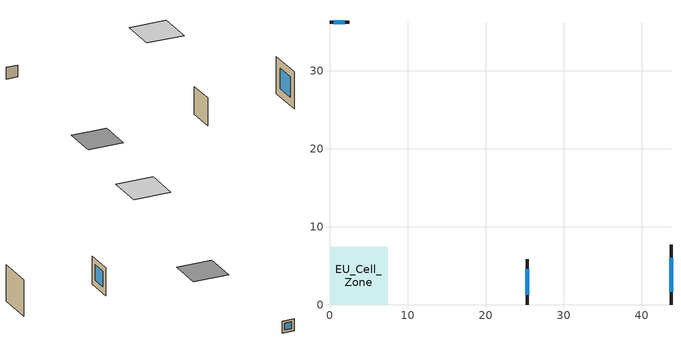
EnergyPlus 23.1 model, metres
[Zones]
EU_Cell_Zone
 floor othersidecoefficients (EU_ES.ME.TH.06.Gen.ReEx.001.001_floor_1_Construction): 0,0 7.46,0 7.46,7.46 0,7.46 z0
 wall outside (EU_ES.ME.TH.06.Gen.ReEx.001.001_wall_1_east_1_Construction): 25.35,0 25.35,5.88 z0:5.88
 wall outside (EU_ES.ME.TH.06.Gen.ReEx.001.001_wall_1_south_2_Construction): 2.51,36.23 0,36.23 z0:2.51
 wall outside (EU_ES.ME.TH.06.Gen.ReEx.001.001_wall_1_west_3_Construction): 43.74,7.71 43.74,0 z0:7.71
 window (EU_ES.ME.TH.06.Gen.ReEx.001.001_window_east_1_Construction): 25.35,1.29 25.35,4.59 z1.29:4.59
 window (EU_ES.ME.TH.06.Gen.ReEx.001.001_window_south_2_Construction): 1.96,36.23 0.55,36.23 z0.55:1.96
 window (EU_ES.ME.TH.06.Gen.ReEx.001.001_window_west_3_Construction): 43.74,6.02 43.74,1.69 z1.69:6.02
 ceiling othersidecoefficients (EU_ES.ME.TH.06.Gen.ReEx.001.001_roof_1_Construction): 12.46,0 20.35,0 20.35,7.89 12.46,7.89 z20
[Building]
EU Step8 Campaign Cell: North Axis=0; Terrain=City; Solar Distribution=FullExterior
[Site:Location]
Madrid: Latitude=40.5; Longitude=-3.5; Time Zone=1; Elevation=609
[SizingPeriod:WeatherFileDays]
AnnualSizingPeriod: Begin Month=1; Begin Day of Month=1; End Month=12; End Day of Month=31; Use Weather File Daylight Saving Period=No; Use Weather File Rain and Snow Indicators=No
[MATERIAL]
EU_InternalMass_Material: Roughness=MediumRough; Thickness=0.1; Conductivity=1; Density=1800; Specific Heat=900; Thermal Absorptance=0.9; Solar Absorptance=0.7; Visible Absorptance=0.7
[MATERIAL:NOMASS] Roughness=MediumRough; Thermal Absorptance=0.9; Solar Absorptance=0.7; Visible Absorptance=0.7
Name | Thermal Resistance
EU_ES.ME.TH.06.Gen.ReEx.001.001_floor_1_NoMass | 2.53877
EU_ES.ME.TH.06.Gen.ReEx.001.001_roof_1_NoMass; EU_ES.ME.TH.06.Gen.ReEx.001.001_wall_1_east_1_NoMass; EU_ES.ME.TH.06.Gen.ReEx.001.001_wall_1_south_2_NoMass; EU_ES.ME.TH.06.Gen.ReEx.001.001_wall_1_west_3_NoMass | 2.32721
[WINDOWMATERIAL:SIMPLEGLAZINGSYSTEM] UFactor=2.61401; Solar Heat Gain Coefficient=0.85; Visible Transmittance=0.85
EU_ES.ME.TH.06.Gen.ReEx.001.001_window_east_1_SimpleGlazing; EU_ES.ME.TH.06.Gen.ReEx.001.001_window_south_2_SimpleGlazing; EU_ES.ME.TH.06.Gen.ReEx.001.001_window_west_3_SimpleGlazing
[CONSTRUCTION]
EU_ES.ME.TH.06.Gen.ReEx.001.001_floor_1_Construction: EU_ES.ME.TH.06.Gen.ReEx.001.001_floor_1_NoMass
EU_ES.ME.TH.06.Gen.ReEx.001.001_roof_1_Construction: EU_ES.ME.TH.06.Gen.ReEx.001.001_roof_1_NoMass
EU_ES.ME.TH.06.Gen.ReEx.001.001_wall_1_east_1_Construction: EU_ES.ME.TH.06.Gen.ReEx.001.001_wall_1_east_1_NoMass
EU_ES.ME.TH.06.Gen.ReEx.001.001_window_east_1_Construction: EU_ES.ME.TH.06.Gen.ReEx.001.001_window_east_1_SimpleGlazing
EU_ES.ME.TH.06.Gen.ReEx.001.001_wall_1_south_2_Construction: EU_ES.ME.TH.06.Gen.ReEx.001.001_wall_1_south_2_NoMass
EU_ES.ME.TH.06.Gen.ReEx.001.001_window_south_2_Construction: EU_ES.ME.TH.06.Gen.ReEx.001.001_window_south_2_SimpleGlazing
EU_ES.ME.TH.06.Gen.ReEx.001.001_wall_1_west_3_Construction: EU_ES.ME.TH.06.Gen.ReEx.001.001_wall_1_west_3_NoMass
EU_ES.ME.TH.06.Gen.ReEx.001.001_window_west_3_Construction: EU_ES.ME.TH.06.Gen.ReEx.001.001_window_west_3_SimpleGlazing
EU_InternalMass_Construction: EU_InternalMass_Material
[ZONE]
EU_Cell_Zone: Type=1; Multiplier=1; Ceiling Height=0.878788; Volume=377; Floor Area=143; Part of Total Floor Area=Yes
[INTERNALMASS]
EU_Cell_Zone_EU_InternalMass: Construction=EU_InternalMass_Construction; Zone or ZoneList=EU_Cell_Zone; Surface Area=143
[SURFACEPROPERTY:OTHERSIDECOEFFICIENTS] Combined ConvectiveRadiative Film Coefficient=0; Constant Temperature=0; Constant Temperature Coefficient=0; Ground Temperature Coefficient=0; Wind Speed Coefficient=0; Sinusoidal Variation of Constant Temperature Coefficient=No; Period of Sinusoidal Variation=24; Previous Other Side Temperature Coefficient=0
Name | External DryBulb Temperature Coefficient | Zone Air Temperature Coefficient
EU_ES.ME.TH.06.Gen.ReEx.001.001_floor_1_b0.5 | 0.5 | 0.5
EU_ES.ME.TH.06.Gen.ReEx.001.001_roof_1_b0.874126 | 0.874126 | 0.125874
EU_ES.ME.TH.06.Gen.ReEx.001.001_wall_1_east_1_b1; EU_ES.ME.TH.06.Gen.ReEx.001.001_wall_1_south_2_b1; EU_ES.ME.TH.06.Gen.ReEx.001.001_wall_1_west_3_b1 | 1 | 0
[OTHEREQUIPMENT]
EU_Step8_InternalGain_es__ES.ME.TH.06.Gen.ReEx.001.001__f100_f100: Fuel Type=Electricity; Zone or ZoneList or Space or SpaceList=EU_Cell_Zone; Schedule=EU_Step8_GainSchedule_es__ES.ME.TH.06.Gen.ReEx.001.001__f100_f100; Design Level Calculation Method=Watts/Area; Power per Zone Floor Area=1; Fraction Latent=0; Fraction Radiant=0; Fraction Lost=0; Carbon Dioxide Generation Rate=0; EndUse Subcategory=EU_Step8_InternalGains
[ZONEVENTILATION:DESIGNFLOWRATE]
EU_ConstantAir_EU_Cell_Zone: Zone or ZoneList or Space or SpaceList=EU_Cell_Zone; Schedule=EU_AlwaysOn; Design Flow Rate Calculation Method=AirChanges/Hour; Air Changes per Hour=0.447604; Ventilation Type=Natural; Fan Pressure Rise=0; Fan Total Efficiency=1; Constant Term Coefficient=1; Temperature Term Coefficient=0; Velocity Term Coefficient=0; Velocity Squared Term Coefficient=0; Minimum Indoor Temperature=-100; Maximum Indoor Temperature=100; Delta Temperature=-100; Minimum Outdoor Temperature=-100; Maximum Outdoor Temperature=100; Maximum Wind Speed=40
[HVACTEMPLATE:THERMOSTAT]
EU_HeatOnly_EU_Cell_Zone: Constant Heating Setpoint=20; Constant Cooling Setpoint=50
[HVACTEMPLATE:ZONE:IDEALLOADSAIRSYSTEM]
EU_Cell_Zone: Template Thermostat=EU_HeatOnly_EU_Cell_Zone; System Availability Schedule=EU_AlwaysOn; Maximum Heating Supply Air Temperature=50; Minimum Cooling Supply Air Temperature=13; Maximum Heating Supply Air Humidity Ratio=0.0156; Minimum Cooling Supply Air Humidity Ratio=0.0077; Heating Limit=NoLimit; Cooling Limit=NoLimit; Heating Availability Schedule=EU_AlwaysOn; Cooling Availability Schedule=EU_CoolingOff; Dehumidification Control Type=ConstantSensibleHeatRatio; Cooling Sensible Heat Ratio=0.7; Dehumidification Setpoint=60; Humidification Control Type=None; Humidification Setpoint=30; Outdoor Air Method=None; Outdoor Air Flow Rate per Person=0.00944; Outdoor Air Flow Rate per Zone Floor Area=0; Outdoor Air Flow Rate per Zone=0; Demand Controlled Ventilation Type=None; Outdoor Air Economizer Type=NoEconomizer; Heat Recovery Type=None; Sensible Heat Recovery Effectiveness=0.7; Latent Heat Recovery Effectiveness=0.65
[SIZING:ZONE]
EU_Cell_Zone: Zone Cooling Design Supply Air Temperature Input Method=SupplyAirTemperature; Zone Cooling Design Supply Air Temperature=13; Zone Heating Design Supply Air Temperature Input Method=SupplyAirTemperature; Zone Heating Design Supply Air Temperature=50; Zone Cooling Design Supply Air Humidity Ratio=0.008; Zone Heating Design Supply Air Humidity Ratio=0.008; Cooling Design Air Flow Method=DesignDay; Cooling Design Air Flow Rate=0; Cooling Minimum Air Flow per Zone Floor Area=0.000762; Cooling Minimum Air Flow=0; Cooling Minimum Air Flow Fraction=0.2; Heating Design Air Flow Method=DesignDay; Heating Design Air Flow Rate=0; Heating Maximum Air Flow per Zone Floor Area=0.002032; Heating Maximum Air Flow=0.141576; Heating Maximum Air Flow Fraction=0.3; Account for Dedicated Outdoor Air System=No; Dedicated Outdoor Air System Control Strategy=NeutralSupplyAir; Dedicated Outdoor Air Low Setpoint Temperature for Design=autosize; Dedicated Outdoor Air High Setpoint Temperature for Design=autosize; Zone Load Sizing Method=Sensible Load Only No Latent Load; Zone Latent Cooling Design Supply Air Humidity Ratio Input Method=HumidityRatioDifference; Zone Cooling Design Supply Air Humidity Ratio Difference=0.005; Zone Latent Heating Design Supply Air Humidity Ratio Input Method=HumidityRatioDifference; Zone Humidification Design Supply Air Humidity Ratio Difference=0.005
[SCHEDULE:CONSTANT]
Name | Hourly Value
EU_AlwaysOn | 1
EU_CoolingOff | 0
[SCHEDULE:FILE]
EU_Step8_GainSchedule_es__ES.ME.TH.06.Gen.ReEx.001.001__f100_f100: File=C:\Users\o_iseri\Desktop\OpenUBEM\openubem\outputs\eu_certified_rerun_2026-08-28\rep2\schedules\es__ES.ME.TH.06.Gen.ReEx.001.001__f100.csv; Column Number=1; Rows to Skip at Top=0; Number of Hours of Data=8760; Column Separator=Comma; Interpolate to Timestep=No; Minutes per Item=60; Adjust Schedule for Daylight Savings=Yes
